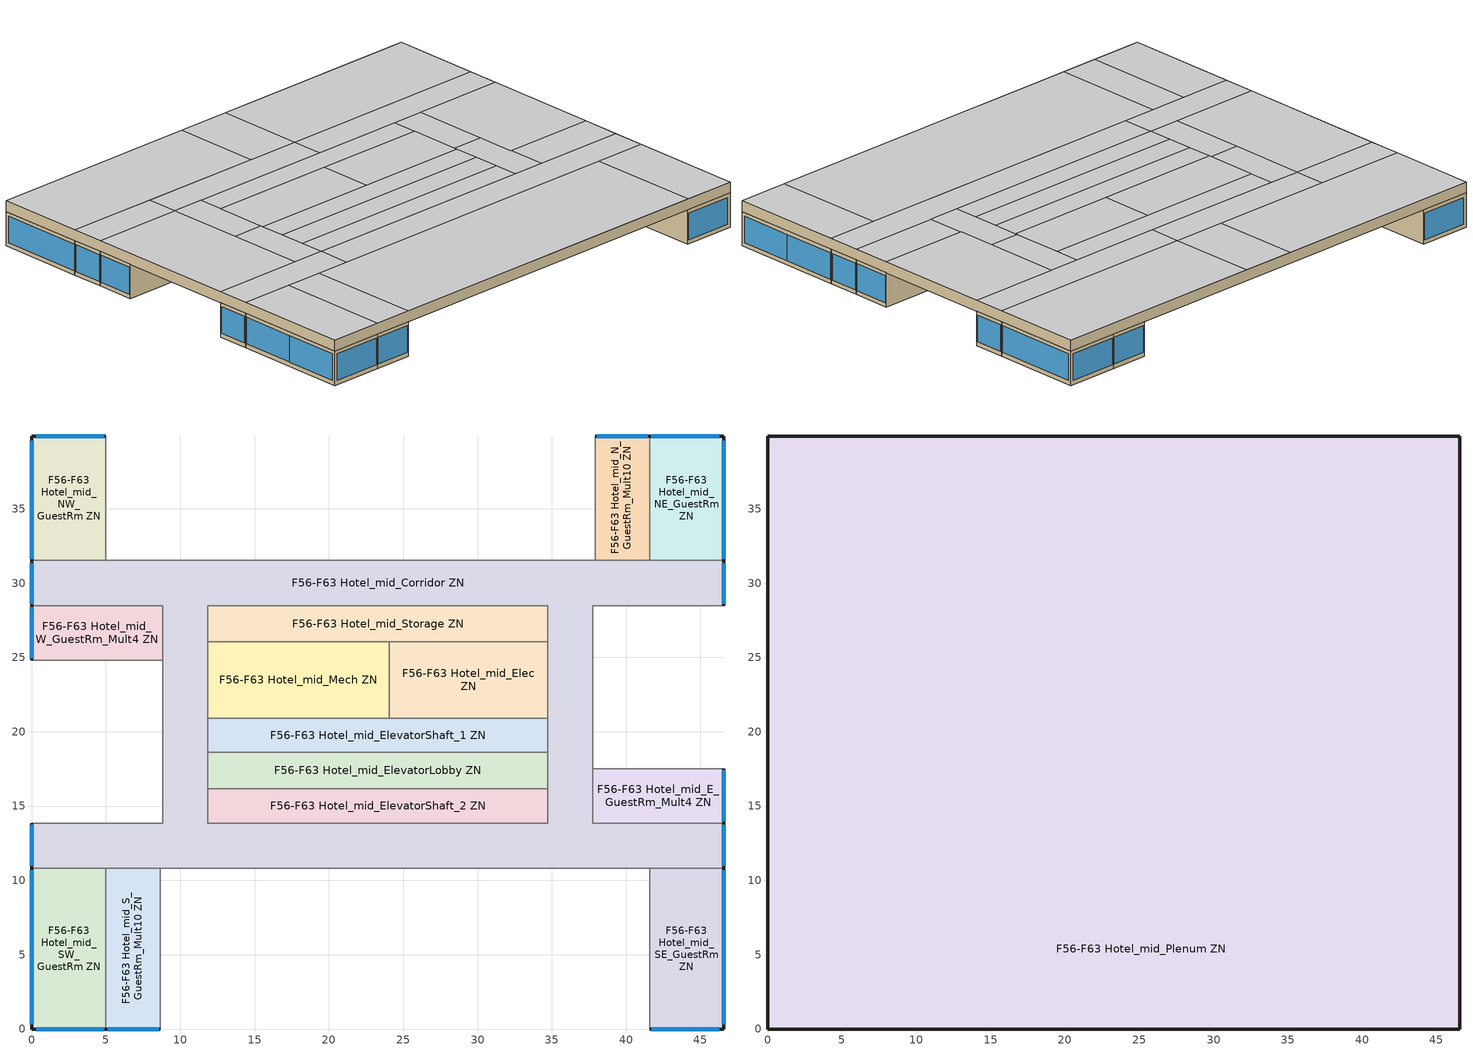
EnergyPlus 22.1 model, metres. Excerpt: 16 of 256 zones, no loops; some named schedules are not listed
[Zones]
F56-F63 Hotel_mid_Corridor ZN
 floor adiabatic (Adiabatic floor construction): 11.86,21.17 11.86,13.85 8.81,13.85 8.81,21.17 z252.28; 46.57,13.85 46.57,10.81 34.72,10.81 34.72,13.85 z252.28; 37.76,28.48 37.76,21.17 34.72,21.17 34.72,28.48 z252.28; 11.86,28.48 11.86,21.17 8.81,21.17 8.81,28.48 z252.28; 34.72,13.85 34.72,10.81 0,10.81 0,13.85 z252.28; 46.57,31.53 46.57,28.48 0,28.48 0,31.53 z252.28; 37.76,21.17 37.76,13.85 34.72,13.85 34.72,21.17 z252.28
 wall outside (Typical Insulated Steel Framed Exterior Wall R-20.41): 0,31.53 0,28.48 / 0,13.85 0,10.81 / 46.57,10.81 46.57,13.85 / 46.57,28.48 46.57,31.53 z252.28:255.48
 wall to F56-F63 Hotel_mid_W_GuestRm_Mult4 ZN (LargeHotel Interior Wall): 0,28.48 8.81,28.48 8.81,24.83 z252.28:255.48
 wall adiabatic (Adiabatic wall construction): 8.81,24.83 8.81,13.85 0,13.85 / 8.66,10.81 41.57,10.81 / 37.76,17.51 37.76,28.48 46.57,28.48 / 37.92,31.53 5,31.53 z252.28:255.48
 wall to F56-F63 Hotel_mid_SW_GuestRm ZN (LargeHotel Interior Wall): 0,10.81 5,10.81 z252.28:255.48
 wall to F56-F63 Hotel_mid_S_GuestRm_Mult10 ZN (LargeHotel Interior Wall): 5,10.81 8.66,10.81 z252.28:255.48
 wall to F56-F63 Hotel_mid_SE_GuestRm ZN (LargeHotel Interior Wall): 41.57,10.81 46.57,10.81 z252.28:255.48
 wall to F56-F63 Hotel_mid_E_GuestRm_Mult4 ZN (LargeHotel Interior Wall): 46.57,13.85 37.76,13.85 37.76,17.51 z252.28:255.48
 wall to F56-F63 Hotel_mid_Elec ZN (Typical Interior Wall): 34.72,26.05 34.72,20.92 z252.28:255.48
 wall to F56-F63 Hotel_mid_ElevatorShaft_1 ZN (Typical Interior Wall): 34.72,20.92 34.72,18.61 / 11.86,18.61 11.86,20.92 z252.28:255.48
 wall to F56-F63 Hotel_mid_ElevatorLobby ZN (Typical Interior Wall): 34.72,18.61 34.72,16.17 / 11.86,16.17 11.86,18.61 z252.28:255.48
 wall to F56-F63 Hotel_mid_ElevatorShaft_2 ZN (Typical Interior Wall): 34.72,16.17 34.72,13.85 11.86,13.85 11.86,16.17 z252.28:255.48
 wall to F56-F63 Hotel_mid_Mech ZN (Typical Interior Wall): 11.86,20.92 11.86,26.05 z252.28:255.48
 wall to F56-F63 Hotel_mid_Storage ZN (Typical Interior Wall): 11.86,26.05 11.86,28.48 34.72,28.48 34.72,26.05 z252.28:255.48
 wall to F56-F63 Hotel_mid_NE_GuestRm ZN (LargeHotel Interior Wall): 46.57,31.53 41.57,31.53 z252.28:255.48
 wall to F56-F63 Hotel_mid_N_GuestRm_Mult10 ZN (LargeHotel Interior Wall): 41.57,31.53 37.92,31.53 z252.28:255.48
 wall to F56-F63 Hotel_mid_NW_GuestRm ZN (LargeHotel Interior Wall): 5,31.53 0,31.53 z252.28:255.48
 window (Hotel_mid_Corridor_Wall_10_0_0_0_0_0_Win 1 Wind Cons U-0.34 SHGC 0.33): 0,31.35 0,28.6 z252.68:255.15
 window (Hotel_mid_Corridor_Wall_15_0_0_0_0_0_Win 1 Wind Cons U-0.34 SHGC 0.33): 0,13.74 0,10.99 z252.68:255.15
 window (Hotel_mid_Corridor_Wall_20_0_0_0_0_0_Win 1 Wind Cons U-0.34 SHGC 0.33): 46.57,10.99 46.57,13.74 z252.68:255.15
 window (Hotel_mid_Corridor_Wall_5_0_0_0_0_0_Win 1 Wind Cons U-0.34 SHGC 0.33): 46.57,28.6 46.57,31.35 z252.68:255.15
F56-F63 Hotel_mid_Elec ZN
 floor adiabatic (Adiabatic floor construction): 34.72,26.05 34.72,20.92 24.05,20.92 24.05,26.05 z252.28
 wall to F56-F63 Hotel_mid_Storage ZN (Typical Interior Wall): 34.72,26.05 24.05,26.05 z252.28:255.48
 wall to F56-F63 Hotel_mid_Mech ZN (Typical Interior Wall): 24.05,26.05 24.05,20.92 z252.28:255.48
 wall to F56-F63 Hotel_mid_ElevatorShaft_1 ZN (Typical Interior Wall): 24.05,20.92 34.72,20.92 z252.28:255.48
F56-F63 Hotel_mid_ElevatorLobby ZN
 floor adiabatic (Adiabatic floor construction): 34.72,18.61 34.72,16.17 11.86,16.17 11.86,18.61 z252.28
 wall to F56-F63 Hotel_mid_ElevatorShaft_1 ZN (Typical Interior Wall): 34.72,18.61 11.86,18.61 z252.28:255.48
 wall to F56-F63 Hotel_mid_ElevatorShaft_2 ZN (Typical Interior Wall): 11.86,16.17 34.72,16.17 z252.28:255.48
F56-F63 Hotel_mid_ElevatorShaft_1 ZN
 floor adiabatic (Adiabatic floor construction): 34.72,20.92 34.72,18.61 11.86,18.61 11.86,20.92 z252.28
 wall to F56-F63 Hotel_mid_Mech ZN (Typical Interior Wall): 24.05,20.92 11.86,20.92 z252.28:255.48
F56-F63 Hotel_mid_ElevatorShaft_2 ZN
 floor adiabatic (Adiabatic floor construction): 34.72,16.17 34.72,13.85 11.86,13.85 11.86,16.17 z252.28
F56-F63 Hotel_mid_E_GuestRm_Mult4 ZN
 floor adiabatic (Adiabatic floor construction): 46.57,17.51 46.57,13.85 37.76,13.85 37.76,17.51 z252.28
 wall outside (Typical Insulated Exterior Mass Wall R-14.08 4): 46.57,13.85 46.57,17.51 z252.28:255.48
 wall adiabatic (Adiabatic wall construction): 46.57,17.51 37.76,17.51 z252.28:255.48
 window (Hotel_mid_E_GuestRm_Mult4_Wall_2_0_0_0_0_0_Win 1 Wind Cons U-0.34 SHGC 0.33): 46.57,13.97 46.57,17.4 z252.68:255.15
F56-F63 Hotel_mid_Mech ZN
 floor adiabatic (Adiabatic floor construction): 24.05,26.05 24.05,20.92 11.86,20.92 11.86,26.05 z252.28
 wall to F56-F63 Hotel_mid_Storage ZN (Typical Interior Wall): 24.05,26.05 11.86,26.05 z252.28:255.48
F56-F63 Hotel_mid_NE_GuestRm ZN
 floor adiabatic (Adiabatic floor construction): 46.57,39.9 46.57,31.53 41.57,31.53 41.57,39.9 z252.28
 wall outside (Typical Insulated Exterior Mass Wall R-14.08 5): 46.57,31.53 46.57,39.9 41.57,39.9 z252.28:255.48
 wall to F56-F63 Hotel_mid_N_GuestRm_Mult10 ZN (LargeHotel Interior Wall): 41.57,39.9 41.57,31.53 z252.28:255.48
 window (Hotel_mid_NE_GuestRm_Wall_2_0_0_0_0_0_Win 1 Wind Cons U-0.34 SHGC 0.33): 46.57,31.65 46.57,39.59 z252.68:255.14
 window (U 0.34 SHGC 0.38 Simple Glazing): 46.27,39.9 41.69,39.9 z252.68:255.14
F56-F63 Hotel_mid_NW_GuestRm ZN
 floor adiabatic (Adiabatic floor construction): 5,39.9 5,31.53 0,31.53 0,39.9 z252.28
 wall outside (Typical Insulated Exterior Mass Wall R-14.08 5): 5,39.9 0,39.9 0,31.53 z252.28:255.48
 wall adiabatic (Adiabatic wall construction): 5,31.53 5,39.9 z252.28:255.48
 window (U 0.34 SHGC 0.38 Simple Glazing): 4.88,39.9 0.31,39.9 z252.68:255.14
 window (Hotel_mid_NW_GuestRm_Wall_4_0_0_0_0_0_Win 1 Wind Cons U-0.34 SHGC 0.33): 0,39.59 0,31.65 z252.68:255.14
F56-F63 Hotel_mid_N_GuestRm_Mult10 ZN
 floor adiabatic (Adiabatic floor construction): 41.57,39.9 41.57,31.53 37.92,31.53 37.92,39.9 z252.28
 wall outside (Typical Insulated Exterior Mass Wall R-14.08 4): 41.57,39.9 37.92,39.9 z252.28:255.48
 wall adiabatic (Adiabatic wall construction): 37.92,39.9 37.92,31.53 z252.28:255.48
 window (U 0.34 SHGC 0.38 Simple Glazing): 41.46,39.9 38.03,39.9 z252.68:255.15
F56-F63 Hotel_mid_SE_GuestRm ZN
 floor adiabatic (Adiabatic floor construction): 46.57,10.81 46.57,0 41.57,0 41.57,10.81 z252.28
 wall outside (Typical Insulated Exterior Mass Wall R-14.08 6): 41.57,0 46.57,0 46.57,10.81 z252.28:255.48
 wall adiabatic (Adiabatic wall construction): 41.57,10.81 41.57,0 z252.28:255.48
 window (Hotel_mid_SE_GuestRm_Wall_2_0_0_0_0_1_Win 1 Wind Cons U-0.34 SHGC 0.33): 46.57,5.5 46.57,10.69 z252.68:255.13
 window (Hotel_mid_SE_GuestRm_Wall_2_0_0_1_0_0_Win 1 Wind Cons U-0.34 SHGC 0.33): 46.57,0.31 46.57,5.5 z252.68:255.13
 window (U 0.34 SHGC 0.38 Simple Glazing): 41.69,0 46.27,0 z252.68:255.14
F56-F63 Hotel_mid_Storage ZN
 floor adiabatic (Adiabatic floor construction): 34.72,28.48 34.72,26.05 11.86,26.05 11.86,28.48 z252.28
F56-F63 Hotel_mid_SW_GuestRm ZN
 floor adiabatic (Adiabatic floor construction): 5,10.81 5,0 0,0 0,10.81 z252.28
 wall outside (Typical Insulated Exterior Mass Wall R-14.08 6): 0,10.81 0,0 5,0 z252.28:255.48
 wall to F56-F63 Hotel_mid_S_GuestRm_Mult10 ZN (LargeHotel Interior Wall): 5,0 5,10.81 z252.28:255.48
 window (Hotel_mid_SW_GuestRm_Wall_4_0_0_0_0_1_Win 1 Wind Cons U-0.34 SHGC 0.33): 0,5.5 0,0.31 z252.68:255.13
 window (Hotel_mid_SW_GuestRm_Wall_4_0_0_1_0_0_Win 1 Wind Cons U-0.34 SHGC 0.33): 0,10.69 0,5.5 z252.68:255.13
 window (U 0.34 SHGC 0.38 Simple Glazing): 0.31,0 4.88,0 z252.68:255.14
F56-F63 Hotel_mid_S_GuestRm_Mult10 ZN
 floor adiabatic (Adiabatic floor construction): 8.66,10.81 8.66,0 5,0 5,10.81 z252.28
 wall outside (Typical Insulated Exterior Mass Wall R-14.08 5): 5,0 8.66,0 z252.28:255.48
 wall adiabatic (Adiabatic wall construction): 8.66,0 8.66,10.81 z252.28:255.48
 window (U 0.34 SHGC 0.38 Simple Glazing): 5.11,0 8.54,0 z252.68:255.15
F56-F63 Hotel_mid_W_GuestRm_Mult4 ZN
 floor adiabatic (Adiabatic floor construction): 8.81,28.48 8.81,24.83 0,24.83 0,28.48 z252.28
 wall outside (Typical Insulated Exterior Mass Wall R-14.08 4): 0,28.48 0,24.83 z252.28:255.48
 wall adiabatic (Adiabatic wall construction): 0,24.83 8.81,24.83 z252.28:255.48
 window (Hotel_mid_W_GuestRm_Mult4_Wall_4_0_0_0_0_0_Win 1 Wind Cons U-0.34 SHGC 0.33): 0,28.37 0,24.94 z252.68:255.15
F56-F63 Hotel_mid_Plenum ZN
 floor adiabatic (Adiabatic floor construction): 37.92,39.9 37.92,31.53 5,31.53 5,39.9 z255.48; 41.57,10.81 41.57,0 8.66,0 8.66,10.81 z255.48; 8.81,24.83 8.81,13.85 0,13.85 0,24.83 z255.48; 46.57,28.48 46.57,17.51 37.76,17.51 37.76,28.48 z255.48
 floor to F56-F63 Hotel_mid_Mech ZN (Typical Interior Floor): 24.05,26.05 24.05,20.92 11.86,20.92 11.86,26.05 z255.48
 floor to F56-F63 Hotel_mid_Elec ZN (Typical Interior Floor): 34.72,26.05 34.72,20.92 24.05,20.92 24.05,26.05 z255.48
 floor to F56-F63 Hotel_mid_ElevatorShaft_1 ZN (Typical Interior Floor): 34.72,20.92 34.72,18.61 11.86,18.61 11.86,20.92 z255.48
 floor to F56-F63 Hotel_mid_ElevatorLobby ZN (Typical Interior Floor): 34.72,18.61 34.72,16.17 11.86,16.17 11.86,18.61 z255.48
 floor to F56-F63 Hotel_mid_ElevatorShaft_2 ZN (Typical Interior Floor): 34.72,16.17 34.72,13.85 11.86,13.85 11.86,16.17 z255.48
 floor to F56-F63 Hotel_mid_NW_GuestRm ZN (LargeHotel Interior Floor): 5,39.9 5,31.53 0,31.53 0,39.9 z255.48
 floor to F56-F63 Hotel_mid_SW_GuestRm ZN (LargeHotel Interior Floor): 5,10.81 5,0 0,0 0,10.81 z255.48
 floor to F56-F63 Hotel_mid_S_GuestRm_Mult10 ZN (LargeHotel Interior Floor): 8.66,10.81 8.66,0 5,0 5,10.81 z255.48
 floor to F56-F63 Hotel_mid_SE_GuestRm ZN (LargeHotel Interior Floor): 46.57,10.81 46.57,0 41.57,0 41.57,10.81 z255.48
 floor to F56-F63 Hotel_mid_N_GuestRm_Mult10 ZN (LargeHotel Interior Floor): 41.57,39.9 41.57,31.53 37.92,31.53 37.92,39.9 z255.48
 floor to F56-F63 Hotel_mid_NE_GuestRm ZN (LargeHotel Interior Floor): 46.57,39.9 46.57,31.53 41.57,31.53 41.57,39.9 z255.48
 floor to F56-F63 Hotel_mid_Corridor ZN (Typical Interior Floor): 11.86,21.17 11.86,13.85 8.81,13.85 8.81,21.17 z255.48; 11.86,28.48 11.86,21.17 8.81,21.17 8.81,28.48 z255.48; 34.72,13.85 34.72,10.81 11.86,10.81 11.86,13.85 z255.48; 37.76,21.17 37.76,13.85 34.72,13.85 34.72,21.17 z255.48; 37.76,28.48 37.76,21.17 34.72,21.17 34.72,28.48 z255.48; 46.57,13.85 46.57,10.81 34.72,10.81 34.72,13.85 z255.48; 46.57,31.53 46.57,28.48 0,28.48 0,31.53 z255.48; 11.86,13.85 11.86,10.81 0,10.81 0,13.85 z255.48
 floor to F56-F63 Hotel_mid_E_GuestRm_Mult4 ZN (LargeHotel Interior Floor): 46.57,17.51 46.57,13.85 37.76,13.85 37.76,17.51 z255.48
 floor to F56-F63 Hotel_mid_W_GuestRm_Mult4 ZN (LargeHotel Interior Floor): 8.81,28.48 8.81,24.83 0,24.83 0,28.48 z255.48
 floor to F56-F63 Hotel_mid_Storage ZN (Typical Interior Floor): 34.72,28.48 34.72,26.05 11.86,26.05 11.86,28.48 z255.48
 wall outside (Typical Insulated Steel Framed Exterior Wall R-20.41): 46.57,0 46.57,39.9 0,39.9 0,0 46.57,0 z255.48:256.49
 ceiling adiabatic (Adiabatic floor construction): 46.57,17.51 46.57,28.48 37.76,28.48 37.76,17.51 z256.49; 41.57,0 41.57,10.81 8.66,10.81 8.66,0 z256.49; 34.72,18.61 34.72,20.92 11.86,20.92 11.86,18.61 z256.49; 34.72,16.17 34.72,18.61 11.86,18.61 11.86,16.17 z256.49; 34.72,13.85 34.72,16.17 11.86,16.17 11.86,13.85 z256.49; 46.57,31.53 46.57,39.9 25.88,39.9 25.88,31.53 z256.49; 20.7,31.53 20.7,39.9 0,39.9 0,31.53 z256.49; 24.05,20.92 24.05,26.05 11.86,26.05 11.86,20.92 z256.49; 34.72,20.92 34.72,26.05 24.05,26.05 24.05,20.92 z256.49; 37.76,13.85 37.76,21.17 34.72,21.17 34.72,13.85 z256.49; 11.86,21.17 11.86,28.48 8.81,28.48 8.81,21.17 z256.49; 8.81,28.48 8.81,31.53 0,31.53 0,28.48 z256.49; 46.57,28.48 46.57,31.53 25.88,31.53 25.88,28.48 z256.49; 11.86,10.81 11.86,13.85 0,13.85 0,10.81 z256.49; 25.88,31.53 25.88,39.9 20.7,39.9 20.7,31.53 z256.49; 37.76,21.17 37.76,28.48 34.72,28.48 34.72,21.17 z256.49; 46.57,10.81 46.57,13.85 11.86,13.85 11.86,10.81 z256.49; 11.86,13.85 11.86,21.17 8.81,21.17 8.81,13.85 z256.49; 25.88,28.48 25.88,31.53 8.81,31.53 8.81,28.48 z256.49; 46.57,13.85 46.57,17.51 37.76,17.51 37.76,13.85 z256.49; 5,0 5,10.81 0,10.81 0,0 z256.49; 8.66,0 8.66,10.81 5,10.81 5,0 z256.49; 46.57,0 46.57,10.81 41.57,10.81 41.57,0 z256.49; 8.81,13.85 8.81,28.48 0,28.48 0,13.85 z256.49; 34.72,26.05 34.72,28.48 11.86,28.48 11.86,26.05 z256.49
[Building]
-SuperTallBuilding-ASHRAE 169-2013-6A created: 2026-04-17 12:02:49 -0400: North Axis {deg}=0; Terrain=Suburbs; Loads Convergence Tolerance Value {W}=0.04; Temperature Convergence Tolerance Value {deltaC}=0.4; Solar Distribution=FullExterior; Maximum Number of Warmup Days=25; Minimum Number of Warmup Days=6
[Site:Location]
Rochester International Arpt_MN_USA: Latitude {deg}=43.9; Longitude {deg}=-92.5; Time Zone {hr}=-6; Elevation {m}=398
[Site:GroundTemperature:Deep]
5.5, 1.7, -0.6, -1.3, 0.1, 3.2, 7.1, 10.9, 13.4, 14, 12.6, 9.5
[Site:GroundTemperature:FCfactorMethod]
January Ground Temperature {C}=7.4; February Ground Temperature {C}=-0; March Ground Temperature {C}=-7.6; April Ground Temperature {C}=-12.6; May Ground Temperature {C}=-7.7; June Ground Temperature {C}=0.3; July Ground Temperature {C}=7; August Ground Temperature {C}=14.2; September Ground Temperature {C}=19.2; October Ground Temperature {C}=20.9; November Ground Temperature {C}=20; December Ground Temperature {C}=15.4
[Site:GroundTemperature:Shallow]
-2.2, -7.4, -8.8, -7.6, -0.6, 7.3, 14.6, 20, 21.5, 19, 13, 5.4
[Site:WaterMainsTemperature]
Calculation Method=Correlation; Annual Average Outdoor Air Temperature {C}=6.375; Maximum Difference In Monthly Average Outdoor Air Temperatures {deltaC}=33.5
[SizingPeriod:DesignDay] Day of Month=21; Dry-Bulb Temperature Range Modifier Type=DefaultMultipliers; Humidity Condition Type=Wetbulb; Barometric Pressure {Pa}=96634; Rain Indicator=No; Snow Indicator=No; Daylight Saving Time Indicator=No; Begin Environment Reset Mode=FullResetAtBeginEnvironment
Name | Month | Day Type | Maximum Dry-Bulb Temperature {C} | Daily Dry-Bulb Temperature Range {deltaC} | Wetbulb or DewPoint at Maximum Dry-Bulb {C} | Wind Speed {m/s} | Wind Direction {deg} | Solar Model Indicator | ASHRAE Clear Sky Optical Depth for Beam Irradiance (taub) | ASHRAE Clear Sky Optical Depth for Diffuse Irradiance (taud) | Sky Clearness
Rochester International Arpt Ann Clg .4% Condns DB=>MWB | 7 | SummerDesignDay | 31.2 | 10.6 | 23.1 | 6.7 | 200 | ASHRAETau | 0.404 | 2.226
Rochester International Arpt Ann Clg .4% Condns WB=>MDB | 7 | SummerDesignDay | 29.2 | 10.6 | 24.9 | 6.7 | 200 | ASHRAETau | 0.404 | 2.226
Rochester International Arpt Ann Htg 99.6% Condns DB | 1 | WinterDesignDay | -26.2 | 0 | -26.2 | 5.7 | 310 | ASHRAEClearSky |  |  | 0
[Material] Thermal Absorptance=0.9
Name | Roughness | Thickness {m} | Conductivity {W/m-K} | Density {kg/m3} | Specific Heat {J/kg-K} | Solar Absorptance | Visible Absorptance
1/2IN Gypsum | Smooth | 0.0127 | 0.16 | 784.9 | 830 | 0.4 | 0.4
100mm Normalweight concrete floor | MediumSmooth | 0.1016 | 2.31 | 2322 | 832 | 0.7 | 0.7
1IN Stucco | Smooth | 0.0253 | 0.6918 | 1858 | 837 | 0.7 | 0.92
25mm Stucco | Smooth | 0.0254 | 0.72 | 1856 | 840 | 0.7 | 0.7
5/8 in. Gypsum Board | MediumSmooth | 0.0159 | 0.16 | 800 | 1090 | 0.7 | 0.7
8IN CONCRETE HW RefBldg | Rough | 0.2032 | 1.311 | 2240 | 836.8 | 0.7 | 0.7
G01 13mm gypsum board | Smooth | 0.0127 | 0.16 | 800 | 1090 | 0.7 | 0.5
Std Wood 6inch | MediumSmooth | 0.15 | 0.12 | 540 | 1210 | 0.7 | 0.7
[Material:NoMass] Thermal Absorptance=0.9; Solar Absorptance=0.7
Name | Roughness | Thermal Resistance {m2-K/W} | Visible Absorptance
CP02 CARPET PAD | VeryRough | 0.21648 | 0.8
Nonres_Floor_Insulation | MediumSmooth | 2.88292 | 0.7
Typical Insulation R-11.7 4; Typical Insulation R-11.7 5; Typical Insulation R-11.7 6 | Smooth | 2.05979 | 0.7
Typical Insulation R-18.23 | Smooth | 3.21036 | 0.7
[WindowMaterial:SimpleGlazingSystem] U-Factor {W/m2-K}=1.93061; Visible Transmittance=0.81
Name | Solar Heat Gain Coefficient
Hotel_mid_Corridor_Wall_10_0_0_0_0_0_Win 1 Wind SG Mat U-0.34 SHGC 0.33; Hotel_mid_Corridor_Wall_15_0_0_0_0_0_Win 1 Wind SG Mat U-0.34 SHGC 0.33; Hotel_mid_Corridor_Wall_20_0_0_0_0_0_Win 1 Wind SG Mat U-0.34 SHGC 0.33; Hotel_mid_Corridor_Wall_5_0_0_0_0_0_Win 1 Wind SG Mat U-0.34 SHGC 0.33; Hotel_mid_E_GuestRm_Mult4_Wall_2_0_0_0_0_0_Win 1 Wind SG Mat U-0.34 SHGC 0.33; Hotel_mid_NE_GuestRm_Wall_2_0_0_0_0_0_Win 1 Wind SG Mat U-0.34 SHGC 0.33; Hotel_mid_NW_GuestRm_Wall_4_0_0_0_0_0_Win 1 Wind SG Mat U-0.34 SHGC 0.33; Hotel_mid_SE_GuestRm_Wall_2_0_0_0_0_1_Win 1 Wind SG Mat U-0.34 SHGC 0.33; Hotel_mid_SE_GuestRm_Wall_2_0_0_1_0_0_Win 1 Wind SG Mat U-0.34 SHGC 0.33; Hotel_mid_SW_GuestRm_Wall_4_0_0_0_0_1_Win 1 Wind SG Mat U-0.34 SHGC 0.33; Hotel_mid_SW_GuestRm_Wall_4_0_0_1_0_0_Win 1 Wind SG Mat U-0.34 SHGC 0.33; Hotel_mid_W_GuestRm_Mult4_Wall_4_0_0_0_0_0_Win 1 Wind SG Mat U-0.34 SHGC 0.33 | 0.33
U 0.34 SHGC 0.38 Simple Glazing | 0.38
[Construction]
Adiabatic floor construction: CP02 CARPET PAD, 100mm Normalweight concrete floor, Nonres_Floor_Insulation
Adiabatic wall construction; LargeHotel Interior Wall; Typical Interior Wall: G01 13mm gypsum board, G01 13mm gypsum board
Hotel_mid_Corridor_Wall_10_0_0_0_0_0_Win 1 Wind Cons U-0.34 SHGC 0.33: Hotel_mid_Corridor_Wall_10_0_0_0_0_0_Win 1 Wind SG Mat U-0.34 SHGC 0.33
Hotel_mid_Corridor_Wall_15_0_0_0_0_0_Win 1 Wind Cons U-0.34 SHGC 0.33: Hotel_mid_Corridor_Wall_15_0_0_0_0_0_Win 1 Wind SG Mat U-0.34 SHGC 0.33
Hotel_mid_Corridor_Wall_20_0_0_0_0_0_Win 1 Wind Cons U-0.34 SHGC 0.33: Hotel_mid_Corridor_Wall_20_0_0_0_0_0_Win 1 Wind SG Mat U-0.34 SHGC 0.33
Hotel_mid_Corridor_Wall_5_0_0_0_0_0_Win 1 Wind Cons U-0.34 SHGC 0.33: Hotel_mid_Corridor_Wall_5_0_0_0_0_0_Win 1 Wind SG Mat U-0.34 SHGC 0.33
Hotel_mid_E_GuestRm_Mult4_Wall_2_0_0_0_0_0_Win 1 Wind Cons U-0.34 SHGC 0.33: Hotel_mid_E_GuestRm_Mult4_Wall_2_0_0_0_0_0_Win 1 Wind SG Mat U-0.34 SHGC 0.33
Hotel_mid_NE_GuestRm_Wall_2_0_0_0_0_0_Win 1 Wind Cons U-0.34 SHGC 0.33: Hotel_mid_NE_GuestRm_Wall_2_0_0_0_0_0_Win 1 Wind SG Mat U-0.34 SHGC 0.33
Hotel_mid_NW_GuestRm_Wall_4_0_0_0_0_0_Win 1 Wind Cons U-0.34 SHGC 0.33: Hotel_mid_NW_GuestRm_Wall_4_0_0_0_0_0_Win 1 Wind SG Mat U-0.34 SHGC 0.33
Hotel_mid_SE_GuestRm_Wall_2_0_0_0_0_1_Win 1 Wind Cons U-0.34 SHGC 0.33: Hotel_mid_SE_GuestRm_Wall_2_0_0_0_0_1_Win 1 Wind SG Mat U-0.34 SHGC 0.33
Hotel_mid_SE_GuestRm_Wall_2_0_0_1_0_0_Win 1 Wind Cons U-0.34 SHGC 0.33: Hotel_mid_SE_GuestRm_Wall_2_0_0_1_0_0_Win 1 Wind SG Mat U-0.34 SHGC 0.33
Hotel_mid_SW_GuestRm_Wall_4_0_0_0_0_1_Win 1 Wind Cons U-0.34 SHGC 0.33: Hotel_mid_SW_GuestRm_Wall_4_0_0_0_0_1_Win 1 Wind SG Mat U-0.34 SHGC 0.33
Hotel_mid_SW_GuestRm_Wall_4_0_0_1_0_0_Win 1 Wind Cons U-0.34 SHGC 0.33: Hotel_mid_SW_GuestRm_Wall_4_0_0_1_0_0_Win 1 Wind SG Mat U-0.34 SHGC 0.33
Hotel_mid_W_GuestRm_Mult4_Wall_4_0_0_0_0_0_Win 1 Wind Cons U-0.34 SHGC 0.33: Hotel_mid_W_GuestRm_Mult4_Wall_4_0_0_0_0_0_Win 1 Wind SG Mat U-0.34 SHGC 0.33
InteriorFurnishings: Std Wood 6inch
LargeHotel Interior Floor: G01 13mm gypsum board, Nonres_Floor_Insulation, 100mm Normalweight concrete floor, CP02 CARPET PAD
Typical Insulated Exterior Mass Wall R-14.08 4: 1IN Stucco, 8IN CONCRETE HW RefBldg, Typical Insulation R-11.7 4, 1/2IN Gypsum
Typical Insulated Exterior Mass Wall R-14.08 5: 1IN Stucco, 8IN CONCRETE HW RefBldg, Typical Insulation R-11.7 5, 1/2IN Gypsum
Typical Insulated Exterior Mass Wall R-14.08 6: 1IN Stucco, 8IN CONCRETE HW RefBldg, Typical Insulation R-11.7 6, 1/2IN Gypsum
Typical Insulated Steel Framed Exterior Wall R-20.41: 25mm Stucco, 5/8 in. Gypsum Board, Typical Insulation R-18.23, 5/8 in. Gypsum Board
Typical Interior Floor: 100mm Normalweight concrete floor, CP02 CARPET PAD
U 0.34 SHGC 0.38 Simple Glazing: U 0.34 SHGC 0.38 Simple Glazing
[Zone]
Name | Multiplier | Part of Total Floor Area
F56-F63 Hotel_mid_Corridor ZN; F56-F63 Hotel_mid_Elec ZN; F56-F63 Hotel_mid_ElevatorLobby ZN; F56-F63 Hotel_mid_ElevatorShaft_1 ZN; F56-F63 Hotel_mid_ElevatorShaft_2 ZN; F56-F63 Hotel_mid_Mech ZN; F56-F63 Hotel_mid_NE_GuestRm ZN; F56-F63 Hotel_mid_NW_GuestRm ZN; F56-F63 Hotel_mid_SE_GuestRm ZN; F56-F63 Hotel_mid_Storage ZN; F56-F63 Hotel_mid_SW_GuestRm ZN | 8 | Yes
F56-F63 Hotel_mid_E_GuestRm_Mult4 ZN; F56-F63 Hotel_mid_W_GuestRm_Mult4 ZN | 32 | Yes
F56-F63 Hotel_mid_N_GuestRm_Mult10 ZN; F56-F63 Hotel_mid_S_GuestRm_Mult10 ZN | 80 | Yes
F56-F63 Hotel_mid_Plenum ZN | 8 | No
[Space]
Name | Zone | Space Type
F56-F63 Hotel_mid_Corridor | F56-F63 Hotel_mid_Corridor ZN | LargeHotel Corridor
F56-F63 Hotel_mid_Elec | F56-F63 Hotel_mid_Elec ZN | Elec/MechRoom
F56-F63 Hotel_mid_ElevatorLobby | F56-F63 Hotel_mid_ElevatorLobby ZN | Elevator Lobby
F56-F63 Hotel_mid_ElevatorShaft_1 | F56-F63 Hotel_mid_ElevatorShaft_1 ZN | Elevator Shaft
F56-F63 Hotel_mid_ElevatorShaft_2 | F56-F63 Hotel_mid_ElevatorShaft_2 ZN | Elevator Shaft
F56-F63 Hotel_mid_E_GuestRm_Mult4 | F56-F63 Hotel_mid_E_GuestRm_Mult4 ZN | LargeHotel GuestRoom5
F56-F63 Hotel_mid_Mech | F56-F63 Hotel_mid_Mech ZN | Elec/MechRoom
F56-F63 Hotel_mid_NE_GuestRm | F56-F63 Hotel_mid_NE_GuestRm ZN | LargeHotel GuestRoom6
F56-F63 Hotel_mid_NW_GuestRm | F56-F63 Hotel_mid_NW_GuestRm ZN | LargeHotel GuestRoom6
F56-F63 Hotel_mid_N_GuestRm_Mult10 | F56-F63 Hotel_mid_N_GuestRm_Mult10 ZN | LargeHotel GuestRoom5
F56-F63 Hotel_mid_Plenum | F56-F63 Hotel_mid_Plenum ZN
F56-F63 Hotel_mid_SE_GuestRm | F56-F63 Hotel_mid_SE_GuestRm ZN | LargeHotel GuestRoom7
F56-F63 Hotel_mid_Storage | F56-F63 Hotel_mid_Storage ZN | LargeHotel Storage
F56-F63 Hotel_mid_SW_GuestRm | F56-F63 Hotel_mid_SW_GuestRm ZN | LargeHotel GuestRoom7
F56-F63 Hotel_mid_S_GuestRm_Mult10 | F56-F63 Hotel_mid_S_GuestRm_Mult10 ZN | LargeHotel GuestRoom6
F56-F63 Hotel_mid_W_GuestRm_Mult4 | F56-F63 Hotel_mid_W_GuestRm_Mult4 ZN | LargeHotel GuestRoom5
[SpaceList]
Elec/MechRoom: F38 Resi_bot_Elec, F1 Retail_F1_Mech, Basement_Mech, F72 Hotel_top_Mech, F55 Hotel_bot_Elec, F72 Hotel_top_Elec, F55 Hotel_bot_Mech, F4-F12 Office_Mech, F4-F12 Office_Elec, F13-F21 Office_Elec, F22-F30 Office_Elec, F2-F3 Retail_F2_Elec, F31-F37 Office_Mech, Basement_Elec, F38 Skylobby_Mech, F38 Skylobby_Elec, F2-F3 Retail_F2_Mech, F31-F37 Office_Elec, F39-F46 Resi_mid_Elec, F38 Resi_bot_Mech, F13-F21 Office_Mech, F1 Retail_F1_Elec, F39-F46 Resi_mid_Mech, F22-F30 Office_Mech, F47-F54 Resi_mid_Mech, F56-F63 Hotel_mid_Elec, F64-F70 Hotel_mid_Mech, F64-F70 Hotel_mid_Elec, F47-F54 Resi_mid_Elec, F56-F63 Hotel_mid_Mech
Elevator Lobby: F22-F30 Office_ElevatorLobby, Basement_ElevatorLobby, F38 Resi_bot_ElevatorLobby, F2-F3 Retail_F2_ElevatorLobby, F64-F70 Hotel_mid_ElevatorLobby, F38 Skylobby_ElevatorLobby, F13-F21 Office_ElevatorLobby, F55 Hotel_bot_ElevatorLobby, F39-F46 Resi_mid_ElevatorLobby, F72 Hotel_top_ElevatorLobby, F1 Retail_F1_ElevatorLobby, F4-F12 Office_ElevatorLobby, F56-F63 Hotel_mid_ElevatorLobby, F47-F54 Resi_mid_ElevatorLobby, F31-F37 Office_ElevatorLobby
Elevator Shaft: F72 Hotel_top_ElevatorShaft_1, F55 Hotel_bot_ElevatorShaft_2, F38 Resi_bot_ElevatorShaft_1, F1 Retail_F1_ElevatorShaft_1, F72 Hotel_top_ElevatorShaft_2, F1 Retail_F1_ElevatorShaft_2, Basement_ElevatorShaft_1, F13-F21 Office_ElevatorShaft_1, F4-F12 Office_ElevatorShaft_2, F38 Resi_bot_ElevatorShaft_2, F2-F3 Retail_F2_ElevatorShaft_2, F4-F12 Office_ElevatorShaft_1, F39-F46 Resi_mid_ElevatorShaft_1, F47-F54 Resi_mid_ElevatorShaft_2, F38 Skylobby_ElevatorShaft_1, F22-F30 Office_ElevatorShaft_2, F22-F30 Office_ElevatorShaft_1, F31-F37 Office_ElevatorShaft_1, F13-F21 Office_ElevatorShaft_2, F31-F37 Office_ElevatorShaft_2, F56-F63 Hotel_mid_ElevatorShaft_2, Basement_ElevatorShaft_2, F39-F46 Resi_mid_ElevatorShaft_2, F2-F3 Retail_F2_ElevatorShaft_1, F38 Skylobby_ElevatorShaft_2, F55 Hotel_bot_ElevatorShaft_1, F47-F54 Resi_mid_ElevatorShaft_1, F64-F70 Hotel_mid_ElevatorShaft_1, F56-F63 Hotel_mid_ElevatorShaft_1, F64-F70 Hotel_mid_ElevatorShaft_2
LargeHotel Storage: F55 Hotel_bot_Storage, F72 Hotel_top_Storage, F64-F70 Hotel_mid_Storage, F56-F63 Hotel_mid_Storage
LargeHotel Corridor: F72 Hotel_top_Corridor, F56-F63 Hotel_mid_Corridor, F64-F70 Hotel_mid_Corridor
LargeHotel GuestRoom5: F72 Hotel_top_E_GuestRm_Mult4, F64-F70 Hotel_mid_N_GuestRm_Mult10, F56-F63 Hotel_mid_E_GuestRm_Mult4, F64-F70 Hotel_mid_E_GuestRm_Mult4, F56-F63 Hotel_mid_W_GuestRm_Mult4, F56-F63 Hotel_mid_N_GuestRm_Mult10, F64-F70 Hotel_mid_W_GuestRm_Mult4
LargeHotel GuestRoom6: F56-F63 Hotel_mid_NE_GuestRm, F64-F70 Hotel_mid_S_GuestRm_Mult10, F64-F70 Hotel_mid_NE_GuestRm, F72 Hotel_top_S_GuestRm_Mult10, F64-F70 Hotel_mid_NW_GuestRm, F56-F63 Hotel_mid_NW_GuestRm, F56-F63 Hotel_mid_S_GuestRm_Mult10
LargeHotel GuestRoom7: F72 Hotel_top_SE_GuestRm, F56-F63 Hotel_mid_SE_GuestRm, F64-F70 Hotel_mid_SE_GuestRm, F56-F63 Hotel_mid_SW_GuestRm, F64-F70 Hotel_mid_SW_GuestRm, F72 Hotel_top_SW_GuestRm
[Lights] Design Level Calculation Method=Watts/Area; Fraction Visible=0.2; Fraction Replaceable=1
Name | Zone or ZoneList or Space or SpaceList | Schedule | Watts per Floor Area {W/m2} | Return Air Fraction | Fraction Radiant
Elec/MechRoom Lights | Elec/MechRoom | OfficeLarge BLDG_LIGHT_SCH_2013 | 4.62848 | 0.4 | 0.4
Elevator Lobby Lights | Elevator Lobby | OfficeLarge BLDG_LIGHT_SCH | 6.99654 | 0.4 | 0.4
LargeHotel Storage Lights | LargeHotel Storage | HotelLarge BLDG_LIGHT_STORAGE_SCH_2013 | 4.09029 | 0 | 0.7
LargeHotel Corridor Lights | LargeHotel Corridor | HotelLarge BLDG_LIGHT_CORRIDOR_SCH_2013 | 4.4132 | 0 | 0.7
LargeHotel GuestRoom5 Lights | LargeHotel GuestRoom5 | HotelLarge BLDG_LIGHT_GUESTROOM_SCH_2013 | 4.4132 | 0 | 0.7
LargeHotel GuestRoom6 Lights | LargeHotel GuestRoom6 | HotelLarge BLDG_LIGHT_GUESTROOM_SCH_2013 | 4.4132 | 0 | 0.7
LargeHotel GuestRoom7 Lights | LargeHotel GuestRoom7 | HotelLarge BLDG_LIGHT_GUESTROOM_SCH_2013 | 4.4132 | 0 | 0.7
[People] Number of People Calculation Method=People/Area; Fraction Radiant=0.3; Work Efficiency Schedule=Work Efficiency Schedule; Clothing Insulation Schedule=Clothing Schedule; Air Velocity Schedule=Air Velocity Schedule
Name | Zone or ZoneList or Space or SpaceList | Number of People Schedule | People per Floor Area {person/m2} | Activity Level Schedule
Elevator Lobby People | Elevator Lobby | OfficeLarge BLDG_OCC_SCH | 0.107639 | OfficeMedium ACTIVITY_SCH
LargeHotel GuestRoom5 People | LargeHotel GuestRoom5 | HotelLarge GuestRoom_Occ_Sch | 0.0465539 | HotelLarge ACTIVITY_SCH
LargeHotel GuestRoom6 People | LargeHotel GuestRoom6 | HotelLarge GuestRoom_Occ_Sch | 0.0379966 | HotelLarge ACTIVITY_SCH
LargeHotel GuestRoom7 People | LargeHotel GuestRoom7 | HotelLarge GuestRoom_Occ_Sch | 0.0277709 | HotelLarge ACTIVITY_SCH
[ElectricEquipment] Design Level Calculation Method=Watts/Area; Fraction Latent=0; Fraction Radiant=0.5; Fraction Lost=0
Name | Zone or ZoneList or Space or SpaceList | Schedule | Watts per Floor Area {W/m2}
Elec/MechRoom Elec Equip | Elec/MechRoom | OfficeLarge BLDG_EQUIP_SCH | 2.90626
Elevator Lobby Elec Equip | Elevator Lobby | OfficeLarge BLDG_EQUIP_SCH | 0.753474
LargeHotel Storage Elec Equip | LargeHotel Storage | HotelLarge BLDG_EQUIP_SCH | 2.69098
LargeHotel GuestRoom5 Elec Equip | LargeHotel GuestRoom5 | HotelLarge GuestRoom_Eqp_Sch_Base | 8.16981
LargeHotel GuestRoom6 Elec Equip | LargeHotel GuestRoom6 | HotelLarge GuestRoom_Eqp_Sch_Base | 6.67362
LargeHotel GuestRoom7 Elec Equip | LargeHotel GuestRoom7 | HotelLarge GuestRoom_Eqp_Sch_Base | 4.87605
[InternalMass] Construction=InteriorFurnishings
Name | Zone or ZoneList | Space or SpaceList | Surface Area {m2}
F56-F63 Hotel_mid_Corridor Mass | F56-F63 Hotel_mid_Corridor ZN | F56-F63 Hotel_mid_Corridor | 746.197
F56-F63 Hotel_mid_Elec Mass | F56-F63 Hotel_mid_Elec ZN | F56-F63 Hotel_mid_Elec | 109.255
F56-F63 Hotel_mid_ElevatorLobby Mass | F56-F63 Hotel_mid_ElevatorLobby ZN | F56-F63 Hotel_mid_ElevatorLobby | 111.484
F56-F63 Hotel_mid_E_GuestRm_Mult4 Mass | F56-F63 Hotel_mid_E_GuestRm_Mult4 ZN | F56-F63 Hotel_mid_E_GuestRm_Mult4 | 64.4374
F56-F63 Hotel_mid_Mech Mass | F56-F63 Hotel_mid_Mech ZN | F56-F63 Hotel_mid_Mech | 124.863
F56-F63 Hotel_mid_NE_GuestRm Mass | F56-F63 Hotel_mid_NE_GuestRm ZN | F56-F63 Hotel_mid_NE_GuestRm | 83.6452
F56-F63 Hotel_mid_NW_GuestRm Mass | F56-F63 Hotel_mid_NW_GuestRm ZN | F56-F63 Hotel_mid_NW_GuestRm | 83.6452
F56-F63 Hotel_mid_N_GuestRm_Mult10 Mass | F56-F63 Hotel_mid_N_GuestRm_Mult10 ZN | F56-F63 Hotel_mid_N_GuestRm_Mult10 | 61.2041
F56-F63 Hotel_mid_Plenum Mass | F56-F63 Hotel_mid_Plenum ZN | F56-F63 Hotel_mid_Plenum | 3716.4
F56-F63 Hotel_mid_SE_GuestRm Mass | F56-F63 Hotel_mid_SE_GuestRm ZN | F56-F63 Hotel_mid_SE_GuestRm | 108.024
F56-F63 Hotel_mid_Storage Mass | F56-F63 Hotel_mid_Storage ZN | F56-F63 Hotel_mid_Storage | 111.484
F56-F63 Hotel_mid_SW_GuestRm Mass | F56-F63 Hotel_mid_SW_GuestRm ZN | F56-F63 Hotel_mid_SW_GuestRm | 108.024
F56-F63 Hotel_mid_S_GuestRm_Mult10 Mass | F56-F63 Hotel_mid_S_GuestRm_Mult10 ZN | F56-F63 Hotel_mid_S_GuestRm_Mult10 | 79.0422
F56-F63 Hotel_mid_W_GuestRm_Mult4 Mass | F56-F63 Hotel_mid_W_GuestRm_Mult4 ZN | F56-F63 Hotel_mid_W_GuestRm_Mult4 | 64.4374
[ZoneInfiltration:DesignFlowRate] Design Flow Rate Calculation Method=Flow/ExteriorArea; Flow Rate per Exterior Surface Area {m3/s-m2}=0.000610952; Constant Term Coefficient=0.3357; Temperature Term Coefficient=0.0037; Velocity Term Coefficient=0; Velocity Squared Term Coefficient=0.0173
Name | Zone or ZoneList or Space or SpaceList | Schedule
F56-F63 Hotel_mid_Corridor HVAC Off Infiltration | F56-F63 Hotel_mid_Corridor ZN | Infiltration HVAC Off Schedule
F56-F63 Hotel_mid_Corridor HVAC On Infiltration | F56-F63 Hotel_mid_Corridor ZN | Infiltration HVAC On Schedule
F56-F63 Hotel_mid_E_GuestRm_Mult4 HVAC Off Infiltration | F56-F63 Hotel_mid_E_GuestRm_Mult4 ZN | Infiltration HVAC Off Schedule
F56-F63 Hotel_mid_E_GuestRm_Mult4 HVAC On Infiltration | F56-F63 Hotel_mid_E_GuestRm_Mult4 ZN | Infiltration HVAC On Schedule
F56-F63 Hotel_mid_NE_GuestRm HVAC Off Infiltration | F56-F63 Hotel_mid_NE_GuestRm ZN | Infiltration HVAC Off Schedule
F56-F63 Hotel_mid_NE_GuestRm HVAC On Infiltration | F56-F63 Hotel_mid_NE_GuestRm ZN | Infiltration HVAC On Schedule
F56-F63 Hotel_mid_NW_GuestRm HVAC Off Infiltration | F56-F63 Hotel_mid_NW_GuestRm ZN | Infiltration HVAC Off Schedule
F56-F63 Hotel_mid_NW_GuestRm HVAC On Infiltration | F56-F63 Hotel_mid_NW_GuestRm ZN | Infiltration HVAC On Schedule
F56-F63 Hotel_mid_N_GuestRm_Mult10 HVAC Off Infiltration | F56-F63 Hotel_mid_N_GuestRm_Mult10 ZN | Infiltration HVAC Off Schedule
F56-F63 Hotel_mid_N_GuestRm_Mult10 HVAC On Infiltration | F56-F63 Hotel_mid_N_GuestRm_Mult10 ZN | Infiltration HVAC On Schedule
F56-F63 Hotel_mid_Plenum HVAC Off Infiltration | F56-F63 Hotel_mid_Plenum ZN | Infiltration HVAC Off Schedule
F56-F63 Hotel_mid_Plenum HVAC On Infiltration | F56-F63 Hotel_mid_Plenum ZN | Infiltration HVAC On Schedule
F56-F63 Hotel_mid_SE_GuestRm HVAC Off Infiltration | F56-F63 Hotel_mid_SE_GuestRm ZN | Infiltration HVAC Off Schedule
F56-F63 Hotel_mid_SE_GuestRm HVAC On Infiltration | F56-F63 Hotel_mid_SE_GuestRm ZN | Infiltration HVAC On Schedule
F56-F63 Hotel_mid_SW_GuestRm HVAC Off Infiltration | F56-F63 Hotel_mid_SW_GuestRm ZN | Infiltration HVAC Off Schedule
F56-F63 Hotel_mid_SW_GuestRm HVAC On Infiltration | F56-F63 Hotel_mid_SW_GuestRm ZN | Infiltration HVAC On Schedule
F56-F63 Hotel_mid_S_GuestRm_Mult10 HVAC Off Infiltration | F56-F63 Hotel_mid_S_GuestRm_Mult10 ZN | Infiltration HVAC Off Schedule
F56-F63 Hotel_mid_S_GuestRm_Mult10 HVAC On Infiltration | F56-F63 Hotel_mid_S_GuestRm_Mult10 ZN | Infiltration HVAC On Schedule
F56-F63 Hotel_mid_W_GuestRm_Mult4 HVAC Off Infiltration | F56-F63 Hotel_mid_W_GuestRm_Mult4 ZN | Infiltration HVAC Off Schedule
F56-F63 Hotel_mid_W_GuestRm_Mult4 HVAC On Infiltration | F56-F63 Hotel_mid_W_GuestRm_Mult4 ZN | Infiltration HVAC On Schedule
[Daylighting:Controls] Lighting Control Type=Continuous; Minimum Input Power Fraction for Continuous or ContinuousOff Dimming Control=0.2; Minimum Light Output Fraction for Continuous or ContinuousOff Dimming Control=0.2; Number of Stepped Control Steps=1; Probability Lighting will be Reset When Needed in Manual Stepped Control=1; Glare Calculation Azimuth Angle of View Direction Clockwise from Zone y-Axis {deg}=-0; Maximum Allowable Discomfort Glare Index=22; Illuminance Setpoint at Reference Point 1 {lux}=375
Name | Zone or Space | Glare Calculation Daylighting Reference Point | Daylighting Reference Point Name 1 | Fraction of Lights Controlled by Reference Point 1 | Daylighting Reference Point Name 2 | Fraction of Lights Controlled by Reference Point 2 | Illuminance Setpoint at Reference Point 2 {lux}
F56-F63 Hotel_mid_Corridor ZN DaylightingControls | F56-F63 Hotel_mid_Corridor ZN | F56-F63 Hotel_mid_Corridor Daylt Sensor 1 | F56-F63 Hotel_mid_Corridor Daylt Sensor 1 | 0.094 | F56-F63 Hotel_mid_Corridor Daylt Sensor 2 | 0.094 | 375
F56-F63 Hotel_mid_SE_GuestRm ZN DaylightingControls | F56-F63 Hotel_mid_SE_GuestRm ZN | F56-F63 Hotel_mid_SE_GuestRm Daylt Sensor 1 | F56-F63 Hotel_mid_SE_GuestRm Daylt Sensor 1 | 0.684
F56-F63 Hotel_mid_SW_GuestRm ZN DaylightingControls | F56-F63 Hotel_mid_SW_GuestRm ZN | F56-F63 Hotel_mid_SW_GuestRm Daylt Sensor 1 | F56-F63 Hotel_mid_SW_GuestRm Daylt Sensor 1 | 0.684
[Exterior:Lights] Control Option=AstronomicalClock
Name | Schedule | Design Level {W}
NonDimming Exterior Lights Def | OfficeLarge Exterior_lighting_schedule_a | 12979.2
Occ Sensing Exterior Lights Def | OfficeLarge Exterior_lighting_schedule_b | 43305.1
[Schedule:Day:Interval]
HotelLarge BLDG_LIGHT_CORRIDOR_SCH_2013 Default: No, 02:00, 0.162689, 06:00, 0.108459, 07:00, 0.162689, 09:00, 0.216918, 13:00, 0.162689, 18:00, 0.108459, 19:00, 0.271147, 20:00, 0.379607, 21:00, 0.433836, 22:00, 0.325377, 23:00, 0.271147, 24:00, 0.162689
HotelLarge BLDG_LIGHT_CORRIDOR_SCH_2013 Wkdy Day: No, 01:00, 0.108459, 02:00, 0.0813443, 05:00, 0.0542295, 06:00, 0.108459, 07:00, 0.216918, 08:00, 0.271147, 10:00, 0.216918, 11:00, 0.208575, 18:00, 0.135574, 19:00, 0.325377, 20:00, 0.433836, 21:00, 0.488065, 22:00, 0.433836, 23:00, 0.325377, 24:00, 0.162689
HotelLarge BLDG_LIGHT_CORRIDOR_SCH_2013 Sat Day: No, 02:00, 0.108459, 06:00, 0.0542295, 08:00, 0.162689, 10:00, 0.216918, 18:00, 0.135574, 19:00, 0.325377, 22:00, 0.379607, 23:00, 0.325377, 24:00, 0.162689
HotelLarge BLDG_LIGHT_CORRIDOR_SCH_2013 Summer Design Day; HotelLarge BLDG_LIGHT_GUESTROOM_SCH_2013 Summer Design Day; HotelLarge GuestRoom_Occ_Sch Summer Design Day; HotelLarge GuestRoom_Eqp_Sch_Base Summer Design Day: No, 24:00, 1
HotelLarge BLDG_LIGHT_CORRIDOR_SCH_2013 Winter Design Day; HotelLarge BLDG_LIGHT_GUESTROOM_SCH_2013 Winter Design Day; HotelLarge GuestRoom_Occ_Sch Winter Design Day; HotelLarge GuestRoom_Eqp_Sch_Base Winter Design Day: No, 24:00, 0
HotelLarge BLDG_LIGHT_GUESTROOM_SCH_2013 Default: No, 02:00, 0.13, 06:00, 0.06, 08:00, 0.33, 09:00, 0.45, 10:00, 0.186667, 11:00, 0.062121, 17:00, 0.05, 18:00, 0.0825, 19:00, 0.68, 22:00, 0.8, 23:00, 0.68, 24:00, 0.33
HotelLarge BLDG_LIGHT_GUESTROOM_SCH_2013 Wkdy Day: No, 01:00, 0.11, 02:00, 0.09, 05:00, 0.06, 06:00, 0.11, 07:00, 0.35, 08:00, 0.45, 10:00, 0.35, 16:00, 0.05, 17:00, 0.064, 18:00, 0.07, 19:00, 0.54, 20:00, 0.71, 21:00, 0.8, 22:00, 0.71, 23:00, 0.54, 24:00, 0.26
HotelLarge GuestRoom_Occ_Sch Default: No, 06:00, 0.65, 07:00, 0.5, 09:00, 0.34, 17:00, 0.2, 18:00, 0.34, 19:00, 0.35, 21:00, 0.65, 24:00, 0.5
HotelLarge GuestRoom_Occ_Sch Wkdy Day: No, 06:00, 0.65, 07:00, 0.5, 09:00, 0.28, 15:00, 0.13, 16:00, 0.2, 19:00, 0.35, 21:00, 0.5, 22:00, 0.58, 24:00, 0.65
HotelLarge GuestRoom_Eqp_Sch_Base Default: No, 06:00, 0.2, 07:00, 0.3, 08:00, 0.62, 09:00, 0.9, 10:00, 0.62, 17:00, 0.29, 18:00, 0.43, 19:00, 0.51, 20:00, 0.49, 21:00, 0.66, 22:00, 0.7, 23:00, 0.35, 24:00, 0.2
HotelLarge GuestRoom_Eqp_Sch_Base Wkdy Day: No, 06:00, 0.2, 07:00, 0.62, 08:00, 0.9, 10:00, 0.43, 17:00, 0.26, 19:00, 0.51, 20:00, 0.49, 21:00, 0.66, 22:00, 0.7, 23:00, 0.35, 24:00, 0.2
[Schedule:Week:Daily]
OfficeLarge BLDG_LIGHT_SCH_2013 Week Rule - Jan1-Dec31: OfficeLarge BLDG_LIGHT_SCH_2013 Default, OfficeLarge BLDG_LIGHT_SCH_2013 Wkdy Day, OfficeLarge BLDG_LIGHT_SCH_2013 Wkdy Day, OfficeLarge BLDG_LIGHT_SCH_2013 Wkdy Day, OfficeLarge BLDG_LIGHT_SCH_2013 Wkdy Day, OfficeLarge BLDG_LIGHT_SCH_2013 Wkdy Day, OfficeLarge BLDG_LIGHT_SCH_2013 Sat Day, OfficeLarge BLDG_LIGHT_SCH_2013 Default, OfficeLarge BLDG_LIGHT_SCH_2013 Summer Design Day, OfficeLarge BLDG_LIGHT_SCH_2013 Winter Design Day, OfficeLarge BLDG_LIGHT_SCH_2013 Default, OfficeLarge BLDG_LIGHT_SCH_2013 Default
Work Efficiency Schedule Week Rule - Jan1-Dec31: Work Efficiency Schedule Default, Work Efficiency Schedule Default, Work Efficiency Schedule Default, Work Efficiency Schedule Default, Work Efficiency Schedule Default, Work Efficiency Schedule Default, Work Efficiency Schedule Default, Work Efficiency Schedule Default, Work Efficiency Schedule Default, Work Efficiency Schedule Default, Work Efficiency Schedule Default, Work Efficiency Schedule Default
Clothing Schedule Week Rule - Jan1-Dec31: Clothing Schedule Default Winter Clothes, Clothing Schedule Default Winter Clothes, Clothing Schedule Default Winter Clothes, Clothing Schedule Default Winter Clothes, Clothing Schedule Default Winter Clothes, Clothing Schedule Default Winter Clothes, Clothing Schedule Default Winter Clothes, Clothing Schedule Default Winter Clothes, Clothing Schedule Default Winter Clothes, Clothing Schedule Default Winter Clothes, Clothing Schedule Default Winter Clothes, Clothing Schedule Default Winter Clothes
Air Velocity Schedule Week Rule - Jan1-Dec31: Air Velocity Schedule Default, Air Velocity Schedule Default, Air Velocity Schedule Default, Air Velocity Schedule Default, Air Velocity Schedule Default, Air Velocity Schedule Default, Air Velocity Schedule Default, Air Velocity Schedule Default, Air Velocity Schedule Default, Air Velocity Schedule Default, Air Velocity Schedule Default, Air Velocity Schedule Default
HotelLarge ACTIVITY_SCH Week Rule - Jan1-Dec31: HotelLarge ACTIVITY_SCH Default, HotelLarge ACTIVITY_SCH Default, HotelLarge ACTIVITY_SCH Default, HotelLarge ACTIVITY_SCH Default, HotelLarge ACTIVITY_SCH Default, HotelLarge ACTIVITY_SCH Default, HotelLarge ACTIVITY_SCH Default, HotelLarge ACTIVITY_SCH Default, HotelLarge ACTIVITY_SCH Summer Design Day, HotelLarge ACTIVITY_SCH Winter Design Day, HotelLarge ACTIVITY_SCH Default, HotelLarge ACTIVITY_SCH Default
HotelLarge BLDG_LIGHT_CORRIDOR_SCH_2013 Week Rule - Jan1-Dec31: HotelLarge BLDG_LIGHT_CORRIDOR_SCH_2013 Default, HotelLarge BLDG_LIGHT_CORRIDOR_SCH_2013 Wkdy Day, HotelLarge BLDG_LIGHT_CORRIDOR_SCH_2013 Wkdy Day, HotelLarge BLDG_LIGHT_CORRIDOR_SCH_2013 Wkdy Day, HotelLarge BLDG_LIGHT_CORRIDOR_SCH_2013 Wkdy Day, HotelLarge BLDG_LIGHT_CORRIDOR_SCH_2013 Wkdy Day, HotelLarge BLDG_LIGHT_CORRIDOR_SCH_2013 Sat Day, HotelLarge BLDG_LIGHT_CORRIDOR_SCH_2013 Default, HotelLarge BLDG_LIGHT_CORRIDOR_SCH_2013 Summer Design Day, HotelLarge BLDG_LIGHT_CORRIDOR_SCH_2013 Winter Design Day, HotelLarge BLDG_LIGHT_CORRIDOR_SCH_2013 Default, HotelLarge BLDG_LIGHT_CORRIDOR_SCH_2013 Default
HotelLarge BLDG_LIGHT_GUESTROOM_SCH_2013 Week Rule - Jan1-Dec31: HotelLarge BLDG_LIGHT_GUESTROOM_SCH_2013 Default, HotelLarge BLDG_LIGHT_GUESTROOM_SCH_2013 Wkdy Day, HotelLarge BLDG_LIGHT_GUESTROOM_SCH_2013 Wkdy Day, HotelLarge BLDG_LIGHT_GUESTROOM_SCH_2013 Wkdy Day, HotelLarge BLDG_LIGHT_GUESTROOM_SCH_2013 Wkdy Day, HotelLarge BLDG_LIGHT_GUESTROOM_SCH_2013 Wkdy Day, HotelLarge BLDG_LIGHT_GUESTROOM_SCH_2013 Default, HotelLarge BLDG_LIGHT_GUESTROOM_SCH_2013 Default, HotelLarge BLDG_LIGHT_GUESTROOM_SCH_2013 Summer Design Day, HotelLarge BLDG_LIGHT_GUESTROOM_SCH_2013 Winter Design Day, HotelLarge BLDG_LIGHT_GUESTROOM_SCH_2013 Default, HotelLarge BLDG_LIGHT_GUESTROOM_SCH_2013 Default
HotelLarge GuestRoom_Occ_Sch Week Rule - Jan1-Dec31: HotelLarge GuestRoom_Occ_Sch Default, HotelLarge GuestRoom_Occ_Sch Wkdy Day, HotelLarge GuestRoom_Occ_Sch Wkdy Day, HotelLarge GuestRoom_Occ_Sch Wkdy Day, HotelLarge GuestRoom_Occ_Sch Wkdy Day, HotelLarge GuestRoom_Occ_Sch Wkdy Day, HotelLarge GuestRoom_Occ_Sch Default, HotelLarge GuestRoom_Occ_Sch Default, HotelLarge GuestRoom_Occ_Sch Summer Design Day, HotelLarge GuestRoom_Occ_Sch Winter Design Day, HotelLarge GuestRoom_Occ_Sch Default, HotelLarge GuestRoom_Occ_Sch Default
HotelLarge GuestRoom_Eqp_Sch_Base Week Rule - Jan1-Dec31: HotelLarge GuestRoom_Eqp_Sch_Base Default, HotelLarge GuestRoom_Eqp_Sch_Base Wkdy Day, HotelLarge GuestRoom_Eqp_Sch_Base Wkdy Day, HotelLarge GuestRoom_Eqp_Sch_Base Wkdy Day, HotelLarge GuestRoom_Eqp_Sch_Base Wkdy Day, HotelLarge GuestRoom_Eqp_Sch_Base Wkdy Day, HotelLarge GuestRoom_Eqp_Sch_Base Default, HotelLarge GuestRoom_Eqp_Sch_Base Default, HotelLarge GuestRoom_Eqp_Sch_Base Summer Design Day, HotelLarge GuestRoom_Eqp_Sch_Base Winter Design Day, HotelLarge GuestRoom_Eqp_Sch_Base Default, HotelLarge GuestRoom_Eqp_Sch_Base Default
OfficeLarge Exterior_lighting_schedule_a Week Rule - Jan1-Dec31: OfficeLarge Exterior_lighting_schedule_a Default, OfficeLarge Exterior_lighting_schedule_a Default, OfficeLarge Exterior_lighting_schedule_a Default, OfficeLarge Exterior_lighting_schedule_a Default, OfficeLarge Exterior_lighting_schedule_a Default, OfficeLarge Exterior_lighting_schedule_a Default, OfficeLarge Exterior_lighting_schedule_a Default, OfficeLarge Exterior_lighting_schedule_a Default, OfficeLarge Exterior_lighting_schedule_a Summer Design Day, OfficeLarge Exterior_lighting_schedule_a Winter Design Day, OfficeLarge Exterior_lighting_schedule_a Default, OfficeLarge Exterior_lighting_schedule_a Default
OfficeLarge Exterior_lighting_schedule_b Week Rule - Jan1-Dec31: OfficeLarge Exterior_lighting_schedule_b Default, OfficeLarge Exterior_lighting_schedule_b Default, OfficeLarge Exterior_lighting_schedule_b Default, OfficeLarge Exterior_lighting_schedule_b Default, OfficeLarge Exterior_lighting_schedule_b Default, OfficeLarge Exterior_lighting_schedule_b Default, OfficeLarge Exterior_lighting_schedule_b Default, OfficeLarge Exterior_lighting_schedule_b Default, OfficeLarge Exterior_lighting_schedule_b Summer Design Day, OfficeLarge Exterior_lighting_schedule_b Winter Design Day, OfficeLarge Exterior_lighting_schedule_b Default, OfficeLarge Exterior_lighting_schedule_b Default
[Schedule:Year]
OfficeLarge BLDG_LIGHT_SCH_2013: OfficeLarge BLDG_LIGHT_SCH_2013 Week Rule - Jan1-Dec31, 1, 1, 12, 31
OfficeLarge BLDG_OCC_SCH: OfficeLarge BLDG_OCC_SCH Week Rule - Jan1-Dec31, 1, 1, 12, 31
OfficeMedium ACTIVITY_SCH: OfficeMedium ACTIVITY_SCH Week Rule - Jan1-Dec31, 1, 1, 12, 31
Work Efficiency Schedule: Work Efficiency Schedule Week Rule - Jan1-Dec31, 1, 1, 12, 31
Clothing Schedule: Clothing Schedule Week Rule - Jan1-Dec31, 1, 1, 12, 31
Air Velocity Schedule: Air Velocity Schedule Week Rule - Jan1-Dec31, 1, 1, 12, 31
OfficeLarge BLDG_EQUIP_SCH: OfficeLarge BLDG_EQUIP_SCH Week Rule - Jan1-Dec31, 1, 1, 12, 31
OfficeLarge BLDG_LIGHT_SCH: OfficeLarge BLDG_LIGHT_SCH Week Rule - Jan1-Dec31, 1, 1, 12, 31
HotelLarge ACTIVITY_SCH: HotelLarge ACTIVITY_SCH Week Rule - Jan1-Dec31, 1, 1, 12, 31
HotelLarge BLDG_EQUIP_SCH: HotelLarge BLDG_EQUIP_SCH Week Rule - Jan1-Dec31, 1, 1, 12, 31
HotelLarge BLDG_LIGHT_STORAGE_SCH_2013: HotelLarge BLDG_LIGHT_STORAGE_SCH_2013 Week Rule - Jan1-Dec31, 1, 1, 12, 31
HotelLarge BLDG_LIGHT_CORRIDOR_SCH_2013: HotelLarge BLDG_LIGHT_CORRIDOR_SCH_2013 Week Rule - Jan1-Dec31, 1, 1, 12, 31
HotelLarge BLDG_LIGHT_GUESTROOM_SCH_2013: HotelLarge BLDG_LIGHT_GUESTROOM_SCH_2013 Week Rule - Jan1-Dec31, 1, 1, 12, 31
HotelLarge GuestRoom_Occ_Sch: HotelLarge GuestRoom_Occ_Sch Week Rule - Jan1-Dec31, 1, 1, 12, 31
HotelLarge GuestRoom_Eqp_Sch_Base: HotelLarge GuestRoom_Eqp_Sch_Base Week Rule - Jan1-Dec31, 1, 1, 12, 31
OfficeLarge Exterior_lighting_schedule_a: OfficeLarge Exterior_lighting_schedule_a Week Rule - Jan1-Dec31, 1, 1, 12, 31
OfficeLarge Exterior_lighting_schedule_b: OfficeLarge Exterior_lighting_schedule_b Week Rule - Jan1-Dec31, 1, 1, 12, 31
[Schedule:Constant]
Name | Hourly Value
Infiltration HVAC Off Schedule | 1
Infiltration HVAC On Schedule | 0
